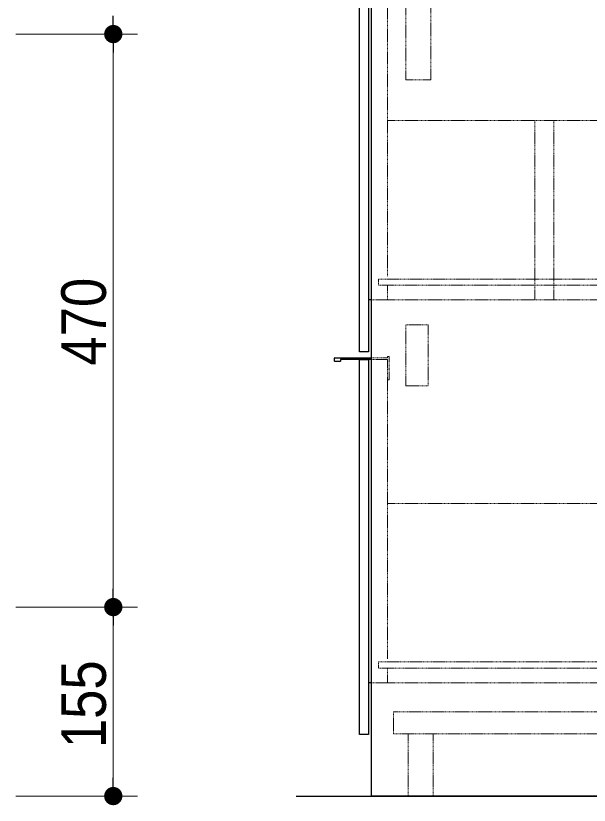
# Model space of a CAD drawing. Units: millimetres, scale not verified. Extents: x -6062 to 6062, y -3045 to 3045.
# Drawn here: x -1548 to -1077, y -2078 to -1430 of the extents above; entities that cross this region are included whole.
import ezdxf
from ezdxf.enums import TextEntityAlignment as Align

# ---------------------------------------------------------------- set-up
doc = ezdxf.new("R2010")
doc.units = ezdxf.units.MM
doc.header["$LTSCALE"] = 20
doc.header["$PDMODE"] = 32
doc.header["$PDSIZE"] = 10
doc.linetypes.add('USER1', pattern=[1.11, 0.71, -0.4])
for name, color, linetype, lineweight in [('0-0_5ボウル・キャビネット', 7, 'Continuous', 15), ('0-4_2寸法-2', 7, 'Continuous', 15), ('0-5_0', 7, 'Continuous', 25), ('0-7_2寸法-1', 7, 'Continuous', 15)]:
    doc.layers.add(name, color=color, linetype=linetype, lineweight=lineweight)
doc.layers.add('0-6_Defpoints', color=7, linetype='Continuous')
doc.styles.add('ＭＳ Ｐゴシック', font='')
doc.styles.get('ＭＳ Ｐゴシック').set_extended_font_data('MS PGothic')

# ---------------------------------------------------------------- blocks, each defined once
blk = doc.blocks.new('_Dot')
at = {"layer": '0-5_0'}
blk.add_line((-10, 0), (-20, 0), dxfattribs=at)
for points in [[(0, 0), (-5.36, 8.44), (-4.26, 9.05)], [(0, 0), (-4.26, 9.05), (-3.09, 9.51)], [(0, 0), (-3.09, 9.51), (-1.87, 9.82)], [(0, 0), (-1.87, 9.82), (-0.63, 9.98)], [(0, 0), (-0.63, 9.98), (0.63, 9.98)], [(0, 0), (0.63, 9.98), (1.87, 9.82)], [(0, 0), (1.87, 9.82), (3.09, 9.51)], [(0, 0), (3.09, 9.51), (4.26, 9.05)], [(0, 0), (4.26, 9.05), (5.36, 8.44)], [(0, 0), (-10, 0), (-9.92, 1.25)], [(0, 0), (-9.92, -1.25), (-10, 0)], [(0, 0), (-9.92, 1.25), (-9.69, 2.49)], [(0, 0), (-9.69, -2.49), (-9.92, -1.25)], [(0, 0), (-9.69, 2.49), (-9.3, 3.68)], [(0, 0), (-9.3, -3.68), (-9.69, -2.49)], [(0, 0), (-9.3, 3.68), (-8.76, 4.82)], [(0, 0), (-8.76, -4.82), (-9.3, -3.68)], [(0, 0), (-8.76, 4.82), (-8.09, 5.88)], [(0, 0), (-8.09, -5.88), (-8.76, -4.82)], [(0, 0), (-8.09, 5.88), (-7.29, 6.85)], [(0, 0), (-7.29, -6.85), (-8.09, -5.88)], [(0, 0), (-7.29, 6.85), (-6.37, 7.71)], [(0, 0), (-6.37, -7.71), (-7.29, -6.85)], [(0, 0), (-6.37, 7.71), (-5.36, 8.44)], [(0, 0), (-5.36, -8.44), (-6.37, -7.71)], [(0, 0), (-4.26, -9.05), (-5.36, -8.44)], [(0, 0), (-3.09, -9.51), (-4.26, -9.05)], [(0, 0), (-1.87, -9.82), (-3.09, -9.51)], [(0, 0), (-0.63, -9.98), (-1.87, -9.82)], [(0, 0), (0.63, -9.98), (-0.63, -9.98)], [(0, 0), (5.36, 8.44), (6.37, 7.71)], [(0, 0), (6.37, 7.71), (7.29, 6.85)], [(0, 0), (7.29, 6.85), (8.09, 5.88)], [(0, 0), (8.09, 5.88), (8.76, 4.82)], [(0, 0), (8.76, 4.82), (9.3, 3.68)], [(0, 0), (9.3, 3.68), (9.69, 2.49)], [(0, 0), (9.69, 2.49), (9.92, 1.25)], [(0, 0), (9.92, 1.25), (10, 0)], [(0, 0), (1.87, -9.82), (0.63, -9.98)], [(0, 0), (3.09, -9.51), (1.87, -9.82)], [(0, 0), (4.26, -9.05), (3.09, -9.51)], [(0, 0), (5.36, -8.44), (4.26, -9.05)], [(0, 0), (6.37, -7.71), (5.36, -8.44)], [(0, 0), (7.29, -6.85), (6.37, -7.71)], [(0, 0), (8.09, -5.88), (7.29, -6.85)], [(0, 0), (8.76, -4.82), (8.09, -5.88)], [(0, 0), (9.3, -3.68), (8.76, -4.82)], [(0, 0), (9.69, -2.49), (9.3, -3.68)], [(0, 0), (9.92, -1.25), (9.69, -2.49)], [(0, 0), (10, 0), (9.92, -1.25)]]:
    blk.add_solid(points, dxfattribs=at)
blk = doc.blocks.new('グループ-34')
at = {"layer": '0-0_5ボウル・キャビネット', "linetype": 'USER1'}
for p, q in [((11240, -40380), (11240, -41400)), ((11650, -40380), (11650, -41400))]:
    blk.add_line(p, q, dxfattribs=at)
blk = doc.blocks.new('グループ-35')
at = {"layer": '0-0_5ボウル・キャビネット', "linetype": 'USER1'}
blk.add_lwpolyline([(19390, -39300), (19390, -39540), (19700, -39540), (19700, -36600), (19390, -36600), (19390, -39200)], dxfattribs=at)
blk = doc.blocks.new('グループ-36')
at = {"layer": '0-0_5ボウル・キャビネット', "lineweight": 30}
for p, q in [((10030, -34264), (10030, -34216)), ((10036, -34210), (10640, -34210)), ((10124, -34270), (10036, -34270)), ((10640, -39540), (10590, -39540))]:
    blk.add_line(p, q, dxfattribs=at)
at = {"layer": '0-0_5ボウル・キャビネット', "linetype": 'USER1'}
for p, q in [((10906, -34190), (10924, -34190)), ((10900, -34544), (10900, -39150)), ((10924, -34570), (10906, -34570)), ((19390, -36600), (10900, -36600)), ((16120, -36600), (16120, -39540)), ((16430, -36600), (16430, -39540)), ((19390, -39540), (10900, -39540))]:
    blk.add_line(p, q, dxfattribs=at)
at = {"layer": '0-0_5ボウル・キャビネット', "lineweight": 30}
blk.add_lwpolyline([(10640, -34240), (10130, -34240), (10130, -34264)], dxfattribs=at)
blk.add_lwpolyline([(10590, -40390), (10440, -40390), (10440, -34240), (10590, -34240)], close=True, dxfattribs=at)
at = {"layer": '0-0_5ボウル・キャビネット', "linetype": 'USER1'}
for points in [[(10640, -34210), (10900, -34210), (10900, -34196)], [(10900, -34564), (10900, -34240), (10640, -34240)], [(10930, -34196), (10930, -34384), (10924, -34390), (10930, -34396), (10930, -34564)], [(10900, -39300), (10900, -39540), (10640, -39540)]]:
    blk.add_lwpolyline(points, dxfattribs=at)
blk.add_lwpolyline([(10750, -39200), (19540, -39200), (19540, -39300), (10750, -39300)], close=True, dxfattribs=at)
at = {"layer": '0-0_5ボウル・キャビネット', "lineweight": 30}
for centre, start, end in [((10036, -34216), 90, 180), ((10036, -34264), 180, 225), ((10036, -34264), 225, 270), ((10124, -34264), 270, 0)]:
    blk.add_arc(centre, 6, start, end, dxfattribs=at)
at = {"layer": '0-0_5ボウル・キャビネット', "linetype": 'USER1'}
for centre, start, end in [((10906, -34196), 90, 180), ((10924, -34196), 0, 90), ((10906, -34564), 180, 270), ((10924, -34564), 270, 0)]:
    blk.add_arc(centre, 6, start, end, dxfattribs=at)
at = {"layer": '0-0_5ボウル・キャビネット'}
blk.add_blockref('グループ-35', (0, 0), dxfattribs=at)
blk = doc.blocks.new('グループ-37')
at = {"layer": '0-0_5ボウル・キャビネット', "linetype": 'USER1'}
blk.add_lwpolyline([(19390, -33020), (19390, -33260), (19700, -33260), (19700, -30320), (19390, -30320), (19390, -32920)], dxfattribs=at)
blk = doc.blocks.new('グループ-38')
at = {"layer": '0-0_5ボウル・キャビネット', "lineweight": 30}
for p, q in [((10030, -27984), (10030, -27936)), ((10036, -27930), (10640, -27930)), ((10124, -27990), (10036, -27990)), ((10640, -33260), (10590, -33260))]:
    blk.add_line(p, q, dxfattribs=at)
at = {"layer": '0-0_5ボウル・キャビネット', "linetype": 'USER1'}
for p, q in [((10906, -27910), (10924, -27910)), ((10900, -28264), (10900, -32870)), ((10924, -28290), (10906, -28290)), ((19390, -30320), (10900, -30320)), ((13320, -30320), (13320, -33260)), ((13630, -30320), (13630, -33260)), ((19390, -33260), (10900, -33260))]:
    blk.add_line(p, q, dxfattribs=at)
at = {"layer": '0-0_5ボウル・キャビネット', "lineweight": 30}
blk.add_lwpolyline([(10640, -27960), (10130, -27960), (10130, -27984)], dxfattribs=at)
blk.add_lwpolyline([(10590, -34110), (10440, -34110), (10440, -27960), (10590, -27960)], close=True, dxfattribs=at)
at = {"layer": '0-0_5ボウル・キャビネット', "linetype": 'USER1'}
for points in [[(10640, -27930), (10900, -27930), (10900, -27916)], [(10900, -28284), (10900, -27960), (10640, -27960)], [(10930, -27916), (10930, -28104), (10924, -28110), (10930, -28116), (10930, -28284)], [(10900, -33020), (10900, -33260), (10640, -33260)]]:
    blk.add_lwpolyline(points, dxfattribs=at)
blk.add_lwpolyline([(10750, -32920), (19540, -32920), (19540, -33020), (10750, -33020)], close=True, dxfattribs=at)
at = {"layer": '0-0_5ボウル・キャビネット', "lineweight": 30}
for centre, start, end in [((10036, -27936), 90, 180), ((10036, -27984), 180, 225), ((10036, -27984), 225, 270), ((10124, -27984), 270, 0)]:
    blk.add_arc(centre, 6, start, end, dxfattribs=at)
at = {"layer": '0-0_5ボウル・キャビネット', "linetype": 'USER1'}
for centre, start, end in [((10906, -27916), 90, 180), ((10924, -27916), 0, 90), ((10906, -28284), 180, 270), ((10924, -28284), 270, 0)]:
    blk.add_arc(centre, 6, start, end, dxfattribs=at)
at = {"layer": '0-0_5ボウル・キャビネット'}
blk.add_blockref('グループ-37', (0, 0), dxfattribs=at)
blk = doc.blocks.new('グループ-39')
at = {"layer": '0-0_5ボウル・キャビネット'}
blk.add_line((10640, -27750), (10640, -41400), dxfattribs=at)
at = {"layer": '0-0_5ボウル・キャビネット', "lineweight": 30}
blk.add_lwpolyline([(10640, -27750), (21400, -27750), (21400, -41400), (10640, -41400)], close=True, dxfattribs=at)
at = {"layer": '0-0_5ボウル・キャビネット', "linetype": 'USER1'}
blk.add_lwpolyline([(11610, -28160), (11610, -29650), (11200, -29650), (11200, -28160)], dxfattribs=at)
for points in [[(11200, -33670), (11570, -33670), (11570, -34670), (11200, -34670)], [(11000, -40020), (21400, -40020), (21400, -40380), (11000, -40380)]]:
    blk.add_lwpolyline(points, close=True, dxfattribs=at)
at = {"layer": '0-0_5ボウル・キャビネット'}
for name in ['グループ-38', 'グループ-36', 'グループ-34']:
    blk.add_blockref(name, (0, 0), dxfattribs=at)

msp = doc.modelspace()

# ---------------------------------------------------------------- linework, layer by layer
at = {"layer": '0-0_5ボウル・キャビネット', "lineweight": 30}
msp.add_lwpolyline([(-1317.5, -2070), (-717.5, -2070), (-717.5, -1070)], dxfattribs=at)
at = {"layer": '0-4_2寸法-2'}
for p, q in [((-1547.5, -1445), (-1447.5, -1445)), ((-1467.5, -1915), (-1467.5, -1445)), ((-1547.5, -1915), (-1447.5, -1915)), ((-1467.5, -1930.01), (-1467.5, -1945.01))]:
    msp.add_line(p, q, dxfattribs=at)
at = {"layer": '0-6_Defpoints'}
for p in [(-1467.5, -1445), (-1467.5, -2070)]:
    msp.add_point(p, dxfattribs=at)
at = {"layer": '0-7_2寸法-1'}
for p, q in [((-1547.5, -1445), (-1447.5, -1445)), ((-1467.5, -1899.99), (-1467.5, -1460.01)), ((-1547.5, -1915), (-1447.5, -1915)), ((-1547.5, -1915), (-1447.5, -1915)), ((-1467.5, -1930.01), (-1467.5, -2054.99)), ((-1547.5, -2070), (-1447.5, -2070))]:
    msp.add_line(p, q, dxfattribs=at)

# ---------------------------------------------------------------- block references
at = {"layer": '0-0_5ボウル・キャビネット', "xscale": 0.05, "yscale": 0.05}
msp.add_blockref('グループ-39', (-1787.5, 0), dxfattribs=at)
at = {"layer": '0-4_2寸法-2', "xscale": 0.7503418, "yscale": 0.7503418}
for p, rotation in [((-1467.5, -1445), 270), ((-1467.5, -1915), 90)]:
    msp.add_blockref('_Dot', p, dxfattribs=dict(at, rotation=rotation))
at = {"layer": '0-7_2寸法-1', "xscale": 0.7503418, "yscale": 0.7503418}
for p, rotation in [((-1467.5, -1445), 90), ((-1467.5, -1915), 270), ((-1467.5, -1915), 90), ((-1467.5, -2070), 270)]:
    msp.add_blockref('_Dot', p, dxfattribs=dict(at, rotation=rotation))

# ---------------------------------------------------------------- texts
at = {"layer": '0-7_2寸法-1', "style": 'ＭＳ Ｐゴシック', "width": 0.9}
for s, p in [('470', (-1462.54, -1716.89)), ('155', (-1462.54, -2030.72))]:
    msp.add_text(s, height=36.66, rotation=90, dxfattribs=at).set_placement(p, align=Align.BOTTOM_LEFT)

doc.saveas('drawing.dxf')
